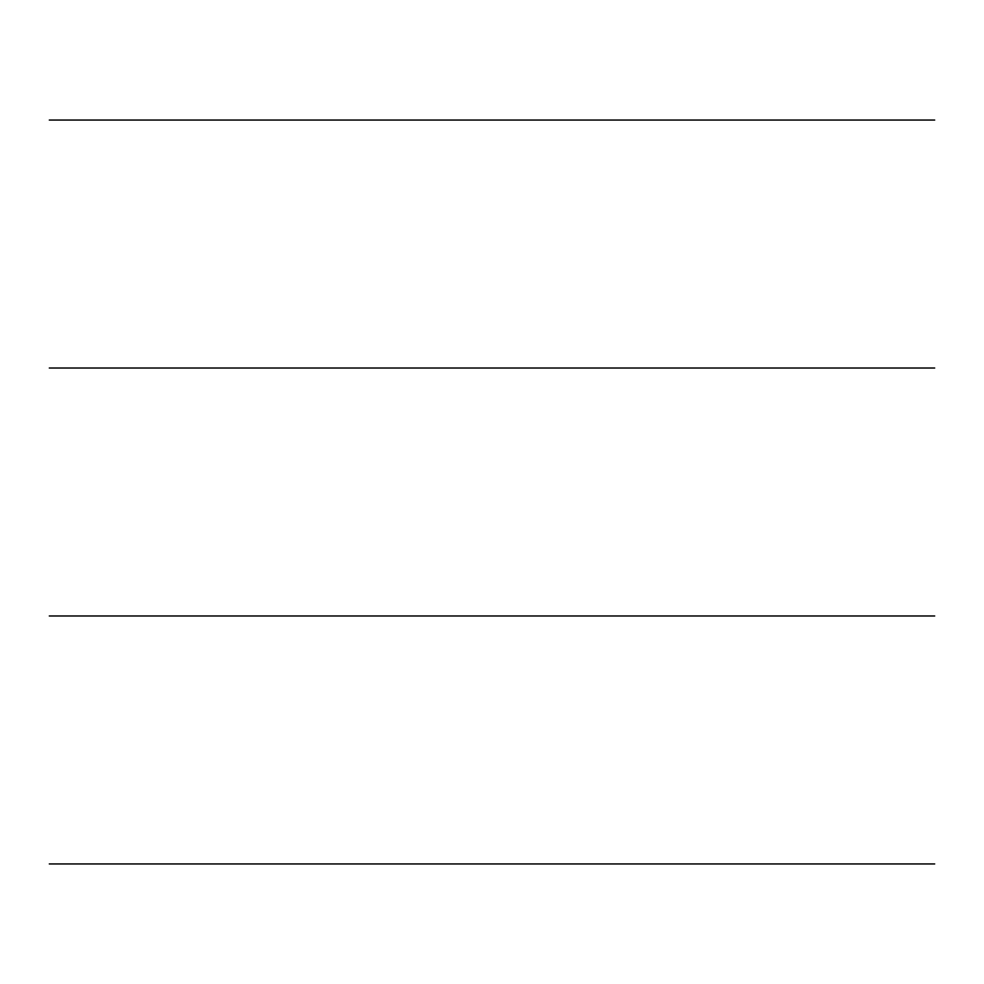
<?xml version="1.0" encoding="UTF-8"?>
<svg xmlns="http://www.w3.org/2000/svg" width="984" height="984" viewBox="0 0 984 984"><rect width="100%" height="100%" fill="white"/><g stroke="black" fill="none" stroke-linecap="round" stroke-linejoin="round"><path stroke-width="1.48" d="M49.2 120.048L934.8 120.048M49.2 368.016L934.8 368.016M49.2 615.984L934.8 615.984M49.2 863.952L934.8 863.952"/></g></svg>
